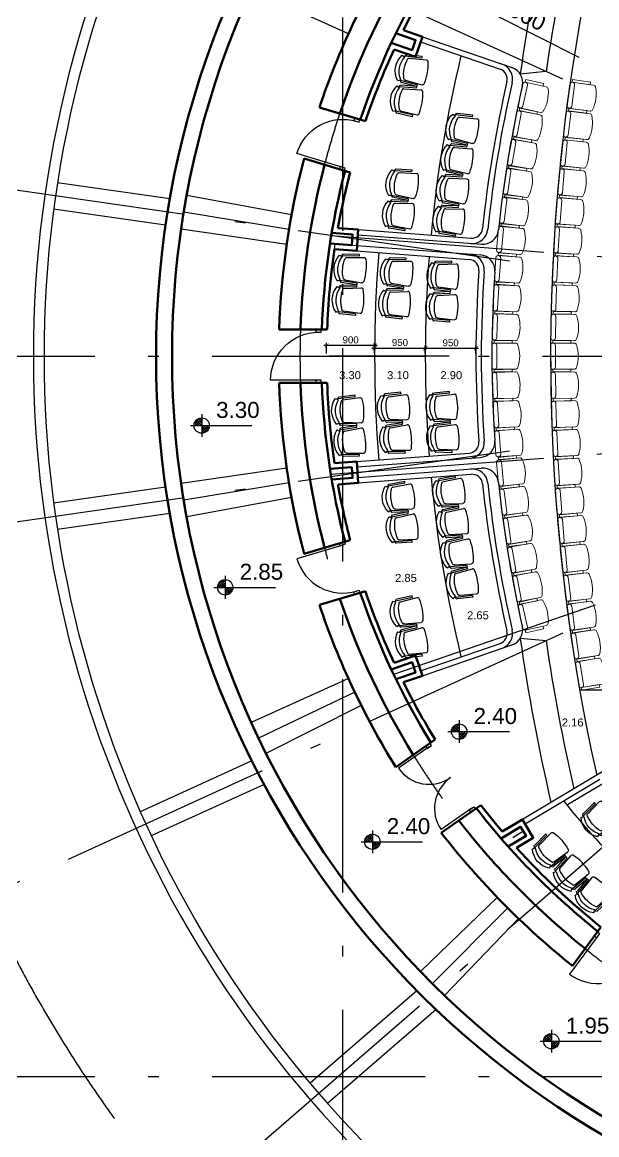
# Model space of a CAD drawing. Header units: millimetres. Extents: x 2558 to 253942, y 1343 to 186042.
# Drawn here: x 147993 to 158767, y 130652 to 151502 of the extents above; entities that cross this region are included whole.
import ezdxf

# ---------------------------------------------------------------- set-up
doc = ezdxf.new("R2010")
doc.units = ezdxf.units.MM
doc.linetypes.add('DOGSL_1', pattern=[0])
doc.linetypes.add('OSY', pattern=[6200, 4000, -1000, 200, -1000])
for name, color, linetype in [('axes', 40, 'OSY'), ('dim100', 7, 'Continuous'), ('DV', 70, 'Continuous'), ('F', 4, 'Continuous'), ('Furniture', 61, 'Continuous'), ('P', 3, 'Continuous'), ('SEATS PARTER 54sm', 9, 'Continuous')]:
    doc.layers.add(name, color=color, linetype=linetype)
doc.layers.add('Kolumns', color=5, linetype='Continuous', lineweight=50)
doc.layers.add('ST', color=5, linetype='Continuous', lineweight=50)
doc.styles.add('DIM100', font='arial.ttf')
doc.styles.add('dim200', font='arial.ttf')
doc.dimstyles.new('DIM 50', dxfattribs={"dimtxt": 130, "dimasz": 75, "dimexe": 50, "dimexo": 50, "dimgap": 40, "dimtad": 1, "dimdec": 0, "dimzin": 0, "dimdsep": 46, "dimtxsty": 'dim200', "dimblk": 'ARCHTICK', "dimcen": 50, "dimdle": 50, "dimclrd": 256, "dimclre": 256, "dimclrt": 256, "dimaunit": 1, "dimadec": 4, "dimazin": 0, "dimtfac": 1, "dimtdec": 0, "dimtix": 1, "dimtofl": 0, "dimtmove": 0, "dimatfit": 0, "dimldrblk": 'DOT', "dimfxl": 1, "dimtolj": 1, "dimtzin": 0, "dimarcsym": 0})
doc.dimstyles.new('DIM100', dxfattribs={"dimtxt": 300, "dimasz": 150, "dimexe": 0, "dimexo": 100, "dimgap": 100, "dimtad": 1, "dimdec": 0, "dimzin": 0, "dimdsep": 46, "dimtxsty": 'DIM100', "dimblk": 'ARCHTICK', "dimcen": 200, "dimdle": 0.5, "dimclrt": 256, "dimaunit": 1, "dimazin": 0, "dimtfac": 1, "dimtdec": 0, "dimtix": 1, "dimtofl": 0, "dimtmove": 2, "dimatfit": 0, "dimldrblk": 'DOT', "dimfxl": 0, "dimtvp": 1.5, "dimtolj": 1, "dimtzin": 0, "dimarcsym": 0})

# ---------------------------------------------------------------- blocks, each defined once
blk = doc.blocks.new('90')
at = {"layer": 'DV'}
blk.add_line((50, 0), (50, -900), dxfattribs=at)
for points in [[(50, 50), (50, -50), (0, -50), (0, 50)], [(1000, 50), (1000, -50), (950, -50), (950, 50)]]:
    blk.add_lwpolyline(points, close=True, dxfattribs=at)
blk.add_arc((50, 0), 900, 270, 0, dxfattribs=at)
blk = doc.blocks.new('otmetka')
for p, q in [((0, 426), (0, -426)), ((-426, 0), (1885, 0))]:
    blk.add_line(p, q)
at = {"color": 0}
for p, q in [((-262, 0), (-286, 24)), ((-277, 77), (-76, 278)), ((-172, 0), (-270, 98)), ((-263, 0), (1, 264)), ((-81, 0), (-240, 158)), ((1, 8), (-198, 208)), ((-172, 0), (1, 173)), ((1, 99), (-147, 247)), ((1, 189), (-85, 275)), ((-82, 0), (1, 83)), ((1, -234), (235, 0)), ((1, -144), (145, 0)), ((1, -53), (54, 0)), ((230, -175), (54, 0)), ((264, -119), (145, 0)), ((285, -49), (235, 0)), ((185, -221), (1, -37)), ((131, -257), (1, -128)), ((64, -281), (1, -218)), ((40, -285), (286, -39))]:
    blk.add_line(p, q, dxfattribs=at)
blk.add_circle((0, 0), 288)
blk = doc.blocks.new('_ArchTick')
at = {"color": 0, "linetype": 'ByBlock', "const_width": 0.15}
blk.add_lwpolyline([(-0.5, -0.5), (0.5, 0.5)], dxfattribs=at)
blk = doc.blocks.new('*D288')
at = {"layer": 'axes', "color": 0, "lineweight": -2, "transparency": 16777216}
blk.add_line((169502, 145243), (144517, 157885), dxfattribs=at)
at = {"layer": 'Defpoints', "color": 0, "transparency": 16777216}
for p in [(144518, 157885), (169501, 145243)]:
    blk.add_point(p, dxfattribs=at)
at = {"layer": 'axes', "color": 0, "lineweight": -2, "transparency": 16777216, "xscale": 150, "yscale": 150, "zscale": 150, "rotation": 153.1605896453063}
blk.add_blockref('_ArchTick', (144518, 157885), dxfattribs=at)
at = {"layer": 'axes', "transparency": 16777216, "insert": (157124, 151790), "char_height": 300, "attachment_point": 5, "rotation": 333.1606, "style": 'DIM100'}
blk.add_mtext('\\A1;R28000', dxfattribs=at)
blk = doc.blocks.new('_Dot')
at = {"layer": 'P', "color": 0, "lineweight": -2}
blk.add_line((-0.5, 0), (-1, 0), dxfattribs=at)
at = {"layer": 'P', "color": 0, "const_width": 0.5}
blk.add_lwpolyline([(-0.25, 0, 1), (0.25, 0, 1)], format="xyb", close=True, dxfattribs=at)
blk = doc.blocks.new('*D289')
at = {"layer": 'axes', "color": 0, "lineweight": -2, "transparency": 16777216}
blk.add_line((169502, 145243), (148807, 158171), dxfattribs=at)
at = {"layer": 'Defpoints', "color": 0, "transparency": 16777216}
for p in [(148807, 158171), (169501, 145243)]:
    blk.add_point(p, dxfattribs=at)
at = {"layer": 'axes', "color": 0, "lineweight": -2, "transparency": 16777216, "xscale": 150, "yscale": 150, "zscale": 150, "rotation": 148.0070886636174}
blk.add_blockref('_ArchTick', (148807, 158171), dxfattribs=at)
at = {"layer": 'axes', "transparency": 16777216, "insert": (159289, 151922), "char_height": 300, "attachment_point": 5, "rotation": 328.0071, "style": 'DIM100'}
blk.add_mtext('\\A1;R24400', dxfattribs=at)
blk = doc.blocks.new('77')
at = {"layer": 'DV'}
for p, q in [((50, 0), (50, -700)), ((1450, 0), (1450, -700))]:
    blk.add_line(p, q, dxfattribs=at)
for points in [[(50, 50), (0, 50), (0, -50), (50, -50)], [(1450, 50), (1500, 50), (1500, -50), (1450, -50)]]:
    blk.add_lwpolyline(points, close=True, dxfattribs=at)
for centre, start, end in [((50, 0), 270, 0), ((1450, 0), 180, 270)]:
    blk.add_arc(centre, 700, start, end, dxfattribs=at)
blk = doc.blocks.new('C430')
at = {"linetype": 'DOGSL_1'}
for p, q in [((82, 190), (-210, 216)), ((211, 220), (160, 197)), ((82, -190), (-210, -216)), ((211, -220), (160, -197))]:
    blk.add_line(p, q, dxfattribs=at)
at = {"linetype": 'Continuous'}
for p, q in [((-129, 231), (-129, 261)), ((174, 204), (143, 248)), ((-129, -231), (-129, -261)), ((174, -204), (143, -248))]:
    blk.add_line(p, q, dxfattribs=at)
for p, q in [((-129, 261), (140, 242)), ((-129, 231), (165, 212)), ((-129, -231), (165, -212)), ((-129, -261), (140, -242))]:
    blk.add_line(p, q)
at = {"linetype": 'DOGSL_1'}
for centre, radius, start, end in [((-173, 159), 76.7, 142.3214, 155.7722), ((-212, 189), 27.4, 86.0279, 142.3212), ((77, 154), 36.8, 56.371, 82.2515), ((81, 157), 32.5, 24.2753, 58.9946), ((-173, -159), 76.7, 204.2278, 217.6786), ((77, -154), 36.8, 277.7485, 303.629), ((81, -157), 32.5, 301.0054, 335.7247), ((-212, -189), 27.4, 217.6788, 273.9721)]:
    blk.add_arc(centre, radius, start, end, dxfattribs=at)
at = {"linetype": 'Continuous'}
for centre, radius, start, end in [((-150, 0), 368, 327.6371, 32.3629), ((-415, 1), 552, 342.0039, 17.8524)]:
    blk.add_arc(centre, radius, start, end, dxfattribs=at)
for centre, radius, start, end in [((-76, 0), 361, 322.5632, 37.4365), ((685, 0), 947, 168.423, 191.577)]:
    blk.add_arc(centre, radius, start, end)
blk = doc.blocks.new('*D318')
at = {"layer": 'Defpoints', "color": 0, "transparency": 16777216}
for p in [(155551, 145389), (155551, 145243), (156501, 145243)]:
    blk.add_point(p, dxfattribs=at)
at = {"layer": 'dim100', "lineweight": -2, "transparency": 16777216}
for p, q in [((156551, 145389), (155501, 145389)), ((155551, 145293), (155551, 145439)), ((156501, 145293), (156501, 145439))]:
    blk.add_line(p, q, dxfattribs=at)
at = {"layer": 'dim100', "lineweight": -2, "transparency": 16777216, "xscale": 75, "yscale": 75, "zscale": 75, "rotation": 180}
blk.add_blockref('_ArchTick', (155551, 145389), dxfattribs=at)
at = {"layer": 'dim100', "lineweight": -2, "transparency": 16777216, "xscale": 75, "yscale": 75, "zscale": 75}
blk.add_blockref('_ArchTick', (156501, 145389), dxfattribs=at)
at = {"layer": 'dim100', "transparency": 16777216, "insert": (156026, 145495), "char_height": 130, "attachment_point": 5, "style": 'dim200'}
blk.add_mtext('\\A1;950', dxfattribs=at)
blk = doc.blocks.new('*D319')
at = {"layer": 'Defpoints', "color": 0, "transparency": 16777216}
for p in [(155551, 145393), (154601, 145243), (155551, 145243)]:
    blk.add_point(p, dxfattribs=at)
at = {"layer": 'dim100', "lineweight": -2, "transparency": 16777216}
for p, q in [((154551, 145393), (155601, 145393)), ((154601, 145293), (154601, 145443)), ((155551, 145293), (155551, 145443))]:
    blk.add_line(p, q, dxfattribs=at)
at = {"layer": 'dim100', "lineweight": -2, "transparency": 16777216, "xscale": 75, "yscale": 75, "zscale": 75, "rotation": 180}
blk.add_blockref('_ArchTick', (154601, 145393), dxfattribs=at)
at = {"layer": 'dim100', "lineweight": -2, "transparency": 16777216, "xscale": 75, "yscale": 75, "zscale": 75}
blk.add_blockref('_ArchTick', (155551, 145393), dxfattribs=at)
at = {"layer": 'dim100', "transparency": 16777216, "insert": (155076, 145500), "char_height": 130, "attachment_point": 5, "style": 'dim200'}
blk.add_mtext('\\A1;950', dxfattribs=at)
blk = doc.blocks.new('*D320')
at = {"layer": 'Defpoints', "color": 0, "transparency": 16777216}
for p in [(153701, 145443), (153701, 145243), (154601, 145243)]:
    blk.add_point(p, dxfattribs=at)
at = {"layer": 'dim100', "lineweight": -2, "transparency": 16777216}
for p, q in [((154651, 145443), (153651, 145443)), ((153701, 145293), (153701, 145493)), ((154601, 145293), (154601, 145493))]:
    blk.add_line(p, q, dxfattribs=at)
at = {"layer": 'dim100', "lineweight": -2, "transparency": 16777216, "xscale": 75, "yscale": 75, "zscale": 75, "rotation": 180}
blk.add_blockref('_ArchTick', (153701, 145443), dxfattribs=at)
at = {"layer": 'dim100', "lineweight": -2, "transparency": 16777216, "xscale": 75, "yscale": 75, "zscale": 75}
blk.add_blockref('_ArchTick', (154601, 145443), dxfattribs=at)
at = {"layer": 'dim100', "transparency": 16777216, "insert": (154151, 145550), "char_height": 130, "attachment_point": 5, "style": 'dim200'}
blk.add_mtext('\\A1;900', dxfattribs=at)

msp = doc.modelspace()

# ---------------------------------------------------------------- linework, layer by layer
at = {"layer": 'axes'}
for p, q in [((154001.4, 182593.4), (154001.4, 101893.4)), ((158131, 150436.1), (135845, 160613.8)), ((157128.6, 147022.3), (132878, 150509.1)), ((153787.6, 147502.7), (183001.4, 145243.4)), ((132951.4, 145243.4), (248059.2, 145243.4)), ((169501.4, 145243.4), (141538.7, 121013.6)), ((153779.8, 143031.7), (183001.4, 145243.4)), ((154958.4, 139281.7), (172301.4, 145243.4)), ((172301.4, 145243.4), (156982.9, 136095.4)), ((157128.6, 143464.5), (132878, 139977.8)), ((158131, 140050.7), (135845, 129873)), ((132951.4, 131743.4), (248059.2, 131743.4))]:
    msp.add_line(p, q, dxfattribs=at)
at = {"layer": 'axes', "color": 7}
msp.add_line((156001.4, 145243.4), (153751.4, 145243.4), dxfattribs=at)
at = {"layer": 'axes'}
msp.add_lwpolyline([(184501.4, 156693.7, -0.085567), (174506.5, 158416.8, 0.1275351), (165054.7, 159248.2, 0.8463785), (165054.7, 131238.7, 0.1275351), (174506.5, 132070, -0.085567), (184501.4, 133793.1, 0.0760907)], format="xyb", dxfattribs=at)
for radius, end in [(32000, 270), (30000, 271.14599), (28000, 270), (24400, 270)]:
    msp.add_arc((169501.4, 145243.4), radius, 90, end, dxfattribs=at)
at = {"layer": 'F'}
msp.add_lwpolyline([(153710.5, 145743.4, -0.0294476), (153864.1, 147348.4, -0.0294476)], format="xyb", dxfattribs=at)
at = {"layer": 'Kolumns'}
for points in [[(153949, 149790.2, -0.057079), (155325.4, 152714, -0.057079)], [(154332.5, 149675.4, -0.0564384), (155654.4, 152485.5, -0.0564384)], [(153210.2, 145743.4, -0.0551256), (153662.4, 148832.1)], [(153610.4, 145743.4, -0.0546135), (154045.8, 148717.4)], [(153210.2, 144743.4, 0.0551256), (153662.4, 141654.7)], [(153610.4, 144743.4, 0.0546135), (154045.8, 141769.4)], [(154332.5, 140811.4, 0.0564384), (155654.4, 138001.3, 0.0564384)], [(153949, 140696.6, 0.057079), (155325.4, 137772.8, 0.057079)], [(156509.8, 136769.1, 0.0589081), (158786.3, 134462.9, 0.0589081)], [(156180.8, 136540.7, 0.0595489), (158547.9, 134141.4, 0.0595489)]]:
    msp.add_lwpolyline(points, format="xyb", dxfattribs=at)
for points in [[(154912.8, 151115), (155304.4, 150980.4), (155369.4, 151169.6), (154999.8, 151296.6)], [(153764, 147356), (154172.6, 147325.1), (154187.7, 147524.5), (153796.2, 147554.1)], [(153764, 147356), (154172.6, 147325.1), (154187.7, 147524.5), (153796.2, 147554.1)], [(153764, 143130.8), (154172.6, 143161.8), (154187.7, 142962.3), (153796.2, 142932.7)], [(154912.8, 139371.8), (155304.4, 139506.4), (155369.4, 139317.2), (154999.8, 139190.2)], [(156972.6, 136205.7), (157337.6, 136423.7), (157440.1, 136252), (157106.9, 136053)]]:
    msp.add_lwpolyline(points, dxfattribs=at)
at = {"layer": 'P'}
for p, q in [((154109.3, 151283.3), (152288.5, 152110.7)), ((155369.4, 151169.6), (155304.4, 150980.4)), ((155496.4, 151231.6), (157175.2, 150654.5)), ((155463.9, 151137.1), (156952.5, 150625.4)), ((157817.8, 150579.1), (157330.9, 150531.7)), ((150760.4, 148190.5), (148653.2, 148493.5)), ((153043.9, 147893.2), (151077.1, 148256.2)), ((150680.5, 147696.9), (148582, 147998.6)), ((152995.6, 147616.6), (151022.2, 147941.7)), ((152952.6, 147339.1), (150973.4, 147626.2)), ((154287.4, 147516.9), (156603.5, 147341.6)), ((154294.9, 147616.7), (156411.5, 147456.5)), ((153849, 147249.3), (156372.6, 147058.3)), ((153864.1, 147348.4), (156579.5, 147142.9)), ((154264.7, 143269), (156372.6, 143428.5)), ((154272.3, 143169.3), (156579.5, 143343.9)), ((152952.6, 143147.7), (150973.4, 142860.6)), ((154287.4, 142969.9), (156603.5, 143145.2)), ((152995.6, 142870.2), (151022.2, 142545.1)), ((154294.9, 142870.2), (156411.5, 143030.4)), ((150680.5, 142789.9), (148582, 142488.2)), ((153043.9, 142593.6), (151077.1, 142230.7)), ((150760.4, 142296.3), (148653.2, 141993.3)), ((157817.8, 139907.7), (157330.9, 139955.1)), ((155463.9, 139349.7), (156952.5, 139861.4)), ((155496.4, 139255.2), (157175.2, 139832.3)), ((155369.4, 139317.2), (155304.4, 139506.4)), ((154109.3, 139203.5), (152288.5, 138376.1)), ((154228, 138949), (152423.4, 138086.7)), ((158930.7, 138984.2), (158448.3, 138984.2)), ((154351.4, 138696.8), (152563.8, 137800)), ((152297.6, 137661.5), (150205.7, 136706.2)), ((158944.1, 137499.6), (157372.1, 136560.8)), ((152528.9, 137217.5), (150413.4, 136251.4)), ((158821.5, 137309.9), (157423.4, 136475)), ((157440.1, 136252), (157337.6, 136423.7)), ((156899.1, 135101.4), (155460.4, 133712.1)), ((157096.1, 134901.3), (155684.4, 133484.5)), ((157296.9, 134705), (155912.7, 133261.4)), ((155394.5, 133350.5), (153392.5, 131615.8)), ((155752.7, 132999.3), (153719.9, 131237.9))]:
    msp.add_line(p, q, dxfattribs=at)
for centre, radius, start, end in [((169501.4, 145243.4), 21300, 122.86177, 180), ((169501.4, 145243.4), 21100, 123.40615, 180), ((194001.4, 145243.4), 37049.8, 166.95499, 171.79386), ((194001.4, 145243.4), 36574.8, 167.19406, 171.61151), ((194001.4, 145243.4), 36099.8, 168.48254, 192.56024), ((179599.5, 145243.4), 24048.1, 166.45188, 174.5835), ((156887.5, 150436.2), 200, 347.1214, 71.02948), ((156887.5, 150436.2), 300, 347.1214, 71.02948), ((157077.7, 150370.8), 300, 347.17435, 71.02948), ((179599.5, 145243.4), 23098.1, 167.1214, 174.05647), ((179599.5, 145243.4), 22998.1, 167.1214, 174.05647), ((179599.5, 145243.4), 22798.1, 167.17435, 174.04248), ((156426.6, 147655.9), 300, 265.67177, 354.05647), ((156426.6, 147655.9), 200, 265.67177, 354.05647), ((156626.1, 147640.8), 300, 265.67177, 354.04248), ((179599.5, 145243.4), 24998.1, 175.53658, 184.46342), ((179599.5, 145243.4), 24048.1, 175.53658, 184.46342), ((156357.5, 146858.8), 200, 356.02408, 85.67177), ((156357.5, 146858.8), 300, 356.02408, 85.67177), ((156556.9, 146843.7), 300, 356.02713, 85.67177), ((179599.5, 145243.4), 23098.1, 176.02408, 183.97592), ((179599.5, 145243.4), 22998.1, 176.02408, 183.97592), ((179599.5, 145243.4), 22798.1, 176.02713, 183.97287), ((169501.4, 145243.4), 21300, 180, 237.13823), ((169501.4, 145243.4), 21100, 180, 236.59385), ((156556.9, 143643.1), 300, 274.32823, 3.97287), ((156357.5, 143628), 200, 274.32823, 3.97592), ((156357.5, 143628), 300, 274.32823, 3.97592), ((156426.6, 142830.9), 300, 5.94353, 94.32823), ((156626.1, 142846), 300, 5.95752, 94.32823), ((179599.5, 145243.4), 24048.1, 185.4165, 193.54812), ((156426.6, 142830.9), 200, 5.94353, 94.32823), ((179599.5, 145243.4), 23098.1, 185.94353, 192.8786), ((179599.5, 145243.4), 22998.1, 185.94353, 192.8786), ((179599.5, 145243.4), 22798.1, 185.95752, 192.82565), ((156887.5, 140050.6), 300, 288.97052, 12.8786), ((157077.7, 140116), 300, 288.97052, 12.82565), ((156887.5, 140050.6), 200, 288.97052, 12.8786), ((194001.4, 145243.4), 37049.8, 188.20614, 193.04501), ((194001.4, 145243.4), 36574.8, 188.38849, 192.80594), ((168701.4, 145243.4), 13450, 218.30295, 227.35282)]:
    msp.add_arc(centre, radius, start, end, dxfattribs=at)
at = {"layer": 'SEATS PARTER 54sm', "linetype": 'Continuous', "lineweight": 0}
for points in [[(157465.9, 150322.9), (157379.9, 149932.3, -1), (157292, 149951.6), (157378, 150342.2, -1), (157465.9, 150322.9, 0.4142126), (157431.6, 150376.5), (157426.7, 150377.6), (157437.5, 150426.4), (157769.5, 150353.3), (157758.8, 150304.5), (157426.7, 150377.6), (157820.5, 150290.9, -0.3245338), (157855.6, 150251.4, -0.1591003), (157763.5, 149833.4, -0.3245338), (157715.1, 149812.3), (157321.3, 149899.1), (157310.6, 149850.2), (157642.6, 149777.1), (157653.4, 149825.9)], [(158351.5, 150325.8), (158297.2, 149929.5, -1), (158208, 149941.7), (158262.3, 150338, -1), (158351.5, 150325.8, 0.4142126), (158313, 150376.5), (158308, 150377.2), (158314.8, 150426.7), (158651.7, 150380.6), (158644.9, 150331.1), (158308, 150377.2), (158707.5, 150322.5, -0.3245338), (158745.7, 150285.9, -0.1591003), (158687.6, 149862, -0.3245338), (158641, 149837), (158241.6, 149891.7), (158234.8, 149842.2), (158571.6, 149796.1), (158578.4, 149845.6)], [(157273.4, 149395.7), (157350, 149788.3, 1), (157261.6, 149805.6), (157185, 149413, 1), (157273.4, 149395.7, -0.4142126), (157220.6, 149360.2), (157215.7, 149361.2), (157206.1, 149312.1), (157539.8, 149247), (157549.4, 149296), (157215.7, 149361.2), (157611.4, 149283.9, 0.3245338), (157659.3, 149306.2, 0.1591003), (157741.3, 149726.2, 0.3245338), (157705.2, 149764.9), (157309.5, 149842.1), (157319.1, 149891.2), (157652.8, 149826.1), (157643.2, 149777)], [(158230.5, 149389.2), (158278.7, 149786.3, 1), (158189.4, 149797.2), (158141.1, 149400.1, 1), (158230.5, 149389.2, -0.4142126), (158180.3, 149350), (158175.4, 149350.6), (158169.4, 149301), (158506.9, 149260), (158512.9, 149309.6), (158175.4, 149350.6), (158575.6, 149302, 0.3245338), (158621.8, 149327.6, 0.1591003), (158673.5, 149752.4, 0.3245338), (158634.7, 149788.4), (158234.5, 149837), (158240.5, 149886.7), (158578.1, 149845.6), (158572, 149796)], [(157247, 149251.2), (157179.8, 148856.8, -1), (157091.1, 148871.9), (157158.2, 149266.3, -1), (157247, 149251.2, 0.4142126), (157210.2, 149303.1), (157205.2, 149303.9), (157213.6, 149353.2), (157548.8, 149296.2), (157540.4, 149246.9), (157205.2, 149303.9), (157602.7, 149236.3, -0.3245338), (157639.6, 149198.5, -0.1591003), (157567.8, 148776.6, -0.3245338), (157520.5, 148753.2), (157123, 148820.9), (157114.6, 148771.6), (157449.8, 148714.5), (157458.2, 148763.8)], [(158214.1, 149245.8), (158171.9, 148848, -1), (158082.4, 148857.5), (158124.6, 149255.3, -1), (158214.1, 149245.8, 0.4142126), (158174.1, 149295.3), (158169.1, 149295.8), (158174.4, 149345.5), (158512.5, 149309.6), (158507.2, 149259.9), (158169.1, 149295.8), (158570.1, 149253.2, -0.3245338), (158609.3, 149217.9, -0.1591003), (158564.1, 148792.3, -0.3245338), (158518.3, 148766), (158117.4, 148808.6), (158112.1, 148758.8), (158450.2, 148722.9), (158455.5, 148772.7)], [(157099.3, 148315.8), (157156.9, 148711.7, 1), (157067.9, 148724.6), (157010.3, 148328.8, 1), (157099.3, 148315.8, -0.4142126), (157048.3, 148277.8), (157043.4, 148278.5), (157036.2, 148229), (157372.6, 148180.1), (157379.8, 148229.5), (157043.4, 148278.5), (157442.3, 148220.4, 0.3245338), (157489.1, 148245, 0.1591003), (157550.8, 148668.5, 0.3245338), (157512.9, 148705.3), (157113.9, 148763.4), (157121.1, 148812.9), (157457.6, 148763.9), (157450.4, 148714.4)], [(158121.5, 148306), (158157.7, 148704.3, 1), (158068.1, 148712.5), (158031.8, 148314.1, 1), (158121.5, 148306, -0.4142126), (158072.6, 148265.3), (158067.6, 148265.7), (158063.1, 148215.9), (158401.7, 148185.1), (158406.2, 148234.9), (158067.6, 148265.7), (158469.1, 148229.2, 0.3245338), (158514.5, 148256.2, 0.1591003), (158553.3, 148682.4, 0.3245338), (158513.5, 148717.2), (158112, 148753.7), (158116.5, 148803.5), (158455.1, 148772.7), (158450.6, 148722.9)], [(157079.9, 148170.1), (157031.8, 147773, -1), (156942.5, 147783.9), (156990.6, 148181, -1), (157079.9, 148170.1, 0.4142126), (157040.6, 148220.2), (157035.7, 148220.8), (157041.7, 148270.5), (157379.2, 148229.6), (157373.2, 148180), (157035.7, 148220.8), (157435.9, 148172.4, -0.3245338), (157474.7, 148136.4, -0.1591003), (157423.3, 147711.6, -0.3245338), (157377.1, 147685.9), (156976.8, 147734.4), (156970.8, 147684.7), (157308.3, 147643.9), (157314.3, 147693.5)], [(158109.5, 148162.1), (158079.3, 147763.3, -1), (157989.5, 147770), (158019.7, 148168.9, -1), (158109.5, 148162.1, 0.4142126), (158068, 148210.4), (158063, 148210.8), (158066.8, 148260.6), (158405.8, 148234.9), (158402, 148185.1), (158063, 148210.8), (158465, 148180.3, -0.3245338), (158505.4, 148146.1, -0.1591003), (158473, 147719.4, -0.3245338), (158428, 147691.7), (158026, 147722.2), (158022.2, 147672.3), (158361.3, 147646.6), (158365, 147696.5)], [(156977.5, 147228.8), (157015.9, 147626.9, 1), (156926.4, 147635.6), (156887.9, 147237.4, 1), (156977.5, 147228.8, -0.4142126), (156928.3, 147188.3), (156923.4, 147188.8), (156918.6, 147139), (157257, 147106.3), (157261.8, 147156.1), (156923.4, 147188.8), (157324.7, 147150, 0.3245338), (157370.2, 147176.8, 0.1591003), (157411.4, 147602.7, 0.3245338), (157371.8, 147637.7), (156970.5, 147676.5), (156975.3, 147726.3), (157313.7, 147693.6), (157308.9, 147643.8)], [(158045.3, 147219.9), (158069.5, 147619.2, 1), (157979.6, 147624.6), (157955.4, 147225.4, 1), (158045.3, 147219.9, -0.4142126), (157997.6, 147177.7), (157992.7, 147178), (157989.6, 147128.1), (158329, 147107.6), (158332, 147157.5), (157992.7, 147178), (158395.1, 147153.7, 0.3245338), (158439.7, 147182.1, 0.1591003), (158465.5, 147609.2, 0.3245338), (158424.7, 147642.8), (158022.3, 147667.1), (158025.3, 147717.1), (158364.7, 147696.5), (158361.6, 147646.6)], [(156965.1, 147082.3), (156936.2, 146683.4, -1), (156846.4, 146689.9), (156875.3, 147088.8, -1), (156965.1, 147082.3, 0.4142126), (156923.5, 147130.5), (156918.5, 147130.8), (156922.1, 147180.7), (157261.2, 147156.1), (157257.6, 147106.3), (156918.5, 147130.8), (157320.6, 147101.7, -0.3245338), (157361, 147067.7, -0.1591003), (157330.1, 146640.9, -0.3245338), (157285.2, 146613), (156883.1, 146642.1), (156879.5, 146592.2), (157218.6, 146567.7), (157222.2, 146617.6)], [(158037.6, 147075.8), (158019.5, 146676.2, -1), (157929.6, 146680.3), (157947.7, 147079.8, -1), (158037.6, 147075.8, 0.4142126), (157994.7, 147122.8), (157989.7, 147123), (157992, 147172.9), (158331.7, 147157.5), (158329.4, 147107.6), (157989.7, 147123), (158392.5, 147104.7, -0.3245338), (158433.8, 147071.8, -0.1591003), (158414.4, 146644.3, -0.3245338), (158370.3, 146615.2), (157967.5, 146633.5), (157965.3, 146583.5), (158304.9, 146568.1), (158307.2, 146618.1)], [(156908.1, 146137.1), (156927.4, 146536.7, 1), (156837.5, 146541), (156818.2, 146141.5, 1), (156908.1, 146137.1, -0.4142126), (156861, 146094.4), (156856, 146094.6), (156853.6, 146044.6), (157193.2, 146028.3), (157195.6, 146078.2), (156856, 146094.6), (157258.7, 146075.2, 0.3245338), (157302.9, 146104.1, 0.1591003), (157323.5, 146531.5, 0.3245338), (157282.3, 146564.6), (156879.6, 146584), (156882, 146634), (157221.6, 146617.6), (157219.2, 146567.7)], [(158002, 146132.1), (158014.1, 146531.9, 1), (157924.1, 146534.6), (157912, 146134.8, 1), (158002, 146132.1, -0.4142126), (157955.6, 146088.5), (157950.6, 146088.6), (157949.1, 146038.6), (158289, 146028.4), (158290.5, 146078.3), (157950.6, 146088.6), (158353.6, 146076.4, 0.3245338), (158397.3, 146106.1, 0.1591003), (158410.3, 146533.9, 0.3245338), (158368.4, 146566.2), (157965.4, 146578.4), (157967, 146628.4), (158306.8, 146618.1), (158305.3, 146568.1)], [(156902.8, 145990.3), (156893.2, 145590.4, -1), (156803.2, 145592.5), (156812.8, 145992.4, -1), (156902.8, 145990.3, 0.4142126), (156858.9, 146036.3), (156853.9, 146036.4), (156855.1, 146086.4), (157195, 146078.2), (157193.8, 146028.3), (156853.9, 146036.4), (157257, 146026.7, -0.3245338), (157299, 145994.7, -0.1591003), (157288.7, 145566.9, -0.3245338), (157245.2, 145536.9), (156842.1, 145546.6), (156840.9, 145496.6), (157180.8, 145488.4), (157182, 145538.4)], [(157998.7, 145987.7), (157992.6, 145587.8, -1), (157902.7, 145589.1), (157908.7, 145989.1, -1), (157998.7, 145987.7, 0.4142126), (157954.4, 146033.4), (157949.4, 146033.5), (157950.1, 146083.5), (158290.1, 146078.3), (158289.3, 146028.3), (157949.4, 146033.5), (158352.5, 146027.4, -0.3245338), (158394.8, 145995.7, -0.1591003), (158388.3, 145567.8, -0.3245338), (158345.1, 145537.4), (157942, 145543.5), (157941.2, 145493.5), (158281.2, 145488.4), (158281.9, 145538.4)], [(156891.4, 145443.4), (156891.4, 145043.4, -1), (156801.4, 145043.4), (156801.4, 145443.4, -1), (156891.4, 145443.4, 0.4142126), (156846.4, 145488.4), (156841.4, 145488.4), (156841.4, 145538.4), (157181.4, 145538.4), (157181.4, 145488.4), (156841.4, 145488.4), (157244.6, 145488.4, -0.3245338), (157287.4, 145457.4, -0.1591003), (157287.4, 145029.4, -0.3245338), (157244.6, 144998.4), (156841.4, 144998.4), (156841.4, 144948.4), (157181.4, 144948.4), (157181.4, 144998.4)], [(157991.6, 145443.4), (157991.6, 145043.4, -1), (157901.6, 145043.4), (157901.6, 145443.4, -1), (157991.6, 145443.4, 0.4142126), (157946.6, 145488.4), (157941.6, 145488.4), (157941.6, 145538.4), (158281.6, 145538.4), (158281.6, 145488.4), (157941.6, 145488.4), (158344.7, 145488.4, -0.3245338), (158387.5, 145457.4, -0.1591003), (158387.5, 145029.4, -0.3245338), (158344.7, 144998.4), (157941.6, 144998.4), (157941.6, 144948.4), (158281.6, 144948.4), (158281.6, 144998.4)], [(156902.8, 144496.6), (156893.2, 144896.4, 1), (156803.2, 144894.3), (156812.8, 144494.4, 1), (156902.8, 144496.6, -0.4142126), (156858.9, 144450.5), (156853.9, 144450.4), (156855.1, 144400.4), (157195, 144408.6), (157193.8, 144458.6), (156853.9, 144450.4), (157257, 144460.1, 0.3245338), (157299, 144492.1, 0.1591003), (157288.7, 144919.9, 0.3245338), (157245.2, 144949.9), (156842.1, 144940.2), (156840.9, 144990.2), (157180.8, 144998.4), (157182, 144948.4)], [(157998.7, 144499.1), (157992.6, 144899, 1), (157902.7, 144897.7), (157908.7, 144497.7, 1), (157998.7, 144499.1, -0.4142126), (157954.4, 144453.4), (157949.4, 144453.3), (157950.1, 144403.3), (158290.1, 144408.5), (158289.3, 144458.5), (157949.4, 144453.3), (158352.5, 144459.4, 0.3245338), (158394.8, 144491.1, 0.1591003), (158388.3, 144919, 0.3245338), (158345.1, 144949.4), (157942, 144943.3), (157941.2, 144993.3), (158281.2, 144998.4), (158281.9, 144948.4)], [(156908.1, 144349.7), (156927.4, 143950.1, -1), (156837.5, 143945.8), (156818.2, 144345.3, -1), (156908.1, 144349.7, 0.4142126), (156861, 144392.5), (156856, 144392.2), (156853.6, 144442.2), (157193.2, 144458.5), (157195.6, 144408.6), (156856, 144392.2), (157258.7, 144411.6, -0.3245338), (157302.9, 144382.7, -0.1591003), (157323.5, 143955.3, -0.3245338), (157282.3, 143922.2), (156879.6, 143902.8), (156882, 143852.8), (157221.6, 143869.2), (157219.2, 143919.2)], [(158002, 144354.7), (158014.1, 143954.9, -1), (157924.1, 143952.2), (157912, 144352, -1), (158002, 144354.7, 0.4142126), (157955.6, 144398.4), (157950.6, 144398.2), (157949.1, 144448.2), (158289, 144458.5), (158290.5, 144408.5), (157950.6, 144398.2), (158353.6, 144410.4, -0.3245338), (158397.3, 144380.7, -0.1591003), (158410.3, 143952.9, -0.3245338), (158368.4, 143920.6), (157965.4, 143908.4), (157967, 143858.4), (158306.8, 143868.7), (158305.3, 143918.7)], [(156965.1, 143404.5), (156936.2, 143803.4, 1), (156846.4, 143796.9), (156875.3, 143398, 1), (156965.1, 143404.5, -0.4142126), (156923.5, 143356.3), (156918.5, 143356), (156922.1, 143306.1), (157261.2, 143330.7), (157257.6, 143380.5), (156918.5, 143356), (157320.6, 143385.1, 0.3245338), (157361, 143419.1, 0.1591003), (157330.1, 143845.9, 0.3245338), (157285.2, 143873.8), (156883.1, 143844.7), (156879.5, 143894.6), (157218.6, 143919.1), (157222.2, 143869.3)], [(158037.6, 143411), (158019.5, 143810.6, 1), (157929.6, 143806.6), (157947.7, 143407, 1), (158037.6, 143411, -0.4142126), (157994.7, 143364.1), (157989.7, 143363.8), (157992, 143313.9), (158331.7, 143329.3), (158329.4, 143379.2), (157989.7, 143363.8), (158392.5, 143382.1, 0.3245338), (158433.8, 143415, 0.1591003), (158414.4, 143842.5, 0.3245338), (158370.3, 143871.6), (157967.5, 143853.3), (157965.3, 143903.3), (158304.9, 143918.7), (158307.2, 143868.7)], [(156977.5, 143258), (157015.9, 142859.9, -1), (156926.4, 142851.2), (156887.9, 143249.4, -1), (156977.5, 143258, 0.4142126), (156928.3, 143298.5), (156923.4, 143298), (156918.6, 143347.8), (157257, 143380.5), (157261.8, 143330.7), (156923.4, 143298), (157324.7, 143336.8, -0.3245338), (157370.2, 143310, -0.1591003), (157411.4, 142884.1, -0.3245338), (157371.8, 142849.1), (156970.5, 142810.3), (156975.3, 142760.5), (157313.7, 142793.2), (157308.9, 142843)], [(158045.3, 143266.9), (158069.5, 142867.6, -1), (157979.6, 142862.2), (157955.4, 143261.4, -1), (158045.3, 143266.9, 0.4142126), (157997.6, 143309.1), (157992.7, 143308.8), (157989.6, 143358.7), (158329, 143379.2), (158332, 143329.3), (157992.7, 143308.8), (158395.1, 143333.1, -0.3245338), (158439.7, 143304.7, -0.1591003), (158465.5, 142877.6, -0.3245338), (158424.7, 142844), (158022.3, 142819.7), (158025.3, 142769.8), (158364.7, 142790.3), (158361.6, 142840.2)], [(157079.9, 142316.7), (157031.8, 142713.8, 1), (156942.5, 142703), (156990.6, 142305.9, 1), (157079.9, 142316.7, -0.4142126), (157040.6, 142266.6), (157035.7, 142266), (157041.7, 142216.3), (157379.2, 142257.2), (157373.2, 142306.8), (157035.7, 142266), (157435.9, 142314.4, 0.3245338), (157474.7, 142350.4, 0.1591003), (157423.3, 142775.2, 0.3245338), (157377.1, 142800.9), (156976.8, 142752.4), (156970.8, 142802.1), (157308.3, 142842.9), (157314.3, 142793.3)], [(158109.5, 142324.7), (158079.3, 142723.6, 1), (157989.5, 142716.8), (158019.7, 142317.9, 1), (158109.5, 142324.7, -0.4142126), (158068, 142276.4), (158063, 142276.1), (158066.8, 142226.2), (158405.8, 142251.9), (158402, 142301.7), (158063, 142276.1), (158465, 142306.5, 0.3245338), (158505.4, 142340.7, 0.1591003), (158473, 142767.4, 0.3245338), (158428, 142795.1), (158026, 142764.7), (158022.2, 142814.5), (158361.3, 142840.2), (158365, 142790.3)], [(157099.3, 142171), (157156.9, 141775.1, -1), (157067.9, 141762.2), (157010.3, 142158, -1), (157099.3, 142171, 0.4142126), (157048.3, 142209), (157043.4, 142208.3), (157036.2, 142257.8), (157372.6, 142306.8), (157379.8, 142257.3), (157043.4, 142208.3), (157442.3, 142266.4, -0.3245338), (157489.1, 142241.8, -0.1591003), (157550.8, 141818.4, -0.3245338), (157512.9, 141781.5), (157113.9, 141723.4), (157121.1, 141673.9), (157457.6, 141722.9), (157450.4, 141772.4)], [(158121.5, 142180.8), (158157.7, 141782.5, -1), (158068.1, 141774.3), (158031.8, 142172.7, -1), (158121.5, 142180.8, 0.4142126), (158072.6, 142221.6), (158067.6, 142221.1), (158063.1, 142270.9), (158401.7, 142301.7), (158406.2, 142251.9), (158067.6, 142221.1), (158469.1, 142257.6, -0.3245338), (158514.5, 142230.6, -0.1591003), (158553.3, 141804.4, -0.3245338), (158513.5, 141769.6), (158112, 141733.1), (158116.5, 141683.3), (158455.1, 141714.1), (158450.6, 141763.9)], [(157247, 141235.6), (157179.8, 141630, 1), (157091.1, 141614.9), (157158.2, 141220.5, 1), (157247, 141235.6, -0.4142126), (157210.2, 141183.7), (157205.2, 141182.9), (157213.6, 141133.6), (157548.8, 141190.7), (157540.4, 141239.9), (157205.2, 141182.9), (157602.7, 141250.5, 0.3245338), (157639.6, 141288.3, 0.1591003), (157567.8, 141710.2, 0.3245338), (157520.5, 141733.6), (157123, 141665.9), (157114.6, 141715.2), (157449.8, 141772.3), (157458.2, 141723)], [(158214.1, 141241), (158171.9, 141638.8, 1), (158082.4, 141629.3), (158124.6, 141231.5, 1), (158214.1, 141241, -0.4142126), (158174.1, 141191.5), (158169.1, 141191), (158174.4, 141141.3), (158512.5, 141177.2), (158507.2, 141226.9), (158169.1, 141191), (158570.1, 141233.6, 0.3245338), (158609.3, 141269, 0.1591003), (158564.1, 141694.5, 0.3245338), (158518.3, 141720.8), (158117.4, 141678.2), (158112.1, 141728), (158450.2, 141763.9), (158455.5, 141714.2)], [(157273.4, 141091.1), (157350, 140698.5, -1), (157261.6, 140681.2), (157185, 141073.8, -1), (157273.4, 141091.1, 0.4142126), (157220.6, 141126.6), (157215.7, 141125.7), (157206.1, 141174.7), (157539.8, 141239.8), (157549.4, 141190.8), (157215.7, 141125.7), (157611.4, 141202.9, -0.3245338), (157659.3, 141180.6, -0.1591003), (157741.3, 140760.6, -0.3245338), (157705.2, 140721.9), (157309.5, 140644.7), (157319.1, 140595.6), (157652.8, 140660.8), (157643.2, 140709.8)], [(158230.5, 141097.6), (158278.7, 140700.5, -1), (158189.4, 140689.6), (158141.1, 141086.7, -1), (158230.5, 141097.6, 0.4142126), (158180.3, 141136.8), (158175.4, 141136.2), (158169.4, 141185.8), (158506.9, 141226.9), (158512.9, 141177.2), (158175.4, 141136.2), (158575.6, 141184.8, -0.3245338), (158621.8, 141159.2, -0.1591003), (158673.5, 140734.4, -0.3245338), (158634.7, 140698.4), (158234.5, 140649.8), (158240.5, 140600.1), (158578.1, 140641.2), (158572, 140690.8)], [(157465.9, 140163.9), (157379.9, 140554.6, 1), (157292, 140535.2), (157378, 140144.6, 1), (157465.9, 140163.9, -0.4142126), (157431.6, 140110.3), (157426.7, 140109.2), (157437.5, 140060.4), (157769.5, 140133.5), (157758.8, 140182.3), (157426.7, 140109.2), (157820.5, 140195.9, 0.3245338), (157855.6, 140235.4, 0.1591003), (157763.5, 140653.4, 0.3245338), (157715.1, 140674.5), (157321.3, 140587.7), (157310.6, 140636.6), (157642.6, 140709.7), (157653.4, 140660.9)], [(158351.5, 140161), (158297.2, 140557.3, 1), (158208, 140545.1), (158262.3, 140148.8, 1), (158351.5, 140161, -0.4142126), (158313, 140110.3), (158308, 140109.6), (158314.8, 140060.1), (158651.7, 140106.2), (158644.9, 140155.7), (158308, 140109.6), (158707.5, 140164.3, 0.3245338), (158745.7, 140200.9, 0.1591003), (158687.6, 140624.8, 0.3245338), (158641, 140649.8), (158241.6, 140595.1), (158234.8, 140644.6), (158571.6, 140690.8), (158578.4, 140641.2)], [(158372.1, 140018.1), (158432.4, 139622.7, -1), (158343.4, 139609.1), (158283.2, 140004.5, -1), (158372.1, 140018.1, 0.4142126), (158320.9, 140055.8), (158315.9, 140055.1), (158308.4, 140104.5), (158644.5, 140155.7), (158652, 140106.3), (158315.9, 140055.1), (158714.5, 140115.8, -0.3245338), (158761.5, 140091.5, -0.1591003), (158825.9, 139668.5, -0.3245338), (158788.3, 139631.4), (158389.7, 139570.6), (158397.2, 139521.2), (158733.4, 139572.4), (158725.8, 139621.8)], [(158521.4, 139085.6), (158455.2, 139480.1, 1), (158366.4, 139465.2), (158432.6, 139070.7, 1), (158521.4, 139085.6, -0.4142126), (158484.5, 139033.8), (158479.5, 139033), (158487.8, 138983.6), (158823.1, 139039.9), (158814.8, 139089.2), (158479.5, 139033), (158877.2, 139099.7, 0.3245338), (158914.2, 139137.4, 0.1591003), (158843.4, 139559.4, 0.3245338), (158796, 139582.9), (158398.4, 139516.2), (158390.2, 139565.5), (158725.5, 139621.8), (158733.7, 139572.5)]]:
    msp.add_lwpolyline(points, format="xyb", dxfattribs=at)
at = {"layer": 'ST'}
for p, q in [((154428.3, 149646.8), (153565.6, 149904.9)), ((154141.7, 148688.7), (153278.9, 148946.9)), ((153710.5, 145743.4), (152810, 145743.4)), ((153710.5, 144743.4), (152810, 144743.4)), ((154141.7, 141798.1), (153278.9, 141540)), ((154428.3, 140840), (153565.6, 140581.9)), ((155736.7, 138058.4), (154996.3, 137544.4)), ((156592.1, 136826.2), (155851.8, 136312.2)), ((158845.8, 134543.3), (158309.5, 133819.9))]:
    msp.add_line(p, q, dxfattribs=at)
for points in [[(153565.6, 149904.9, -0.0576845), (154996.3, 152942.4, -0.0576845)], [(155139.7, 151354.2, -0.0224363), (155736.7, 152428.4)], [(154428.3, 149646.8, -0.0264373), (154965.4, 150991.2, -0.0264373)], [(152810, 145743.4, -0.0556097), (153278.9, 148946.9)], [(153913.6, 147645.5, -0.0194937), (154141.7, 148688.7)], [(153710.5, 145743.4, -0.0276161), (153849, 147249.3, -0.0276161)], [(152810, 144743.4, 0.0556097), (153278.9, 141540)], [(153710.5, 144743.4, 0.0276161), (153849, 143237.6, 0.0276161)], [(153913.6, 142841.3, 0.0194937), (154141.7, 141798.1)], [(154428.3, 140840, 0.0264373), (154965.4, 139495.6, 0.0264373)], [(153565.6, 140581.9, 0.0576845), (154996.3, 137544.4, 0.0576845)], [(155139.7, 139132.6, 0.0224363), (155736.7, 138058.4)], [(155851.8, 136312.2, 0.0601546), (158309.5, 133819.9, 0.0601546)]]:
    msp.add_lwpolyline(points, format="xyb", dxfattribs=at)
for points in [[(154965.4, 150991.2), (155366.4, 150853.4), (155496.4, 151231.6), (155139.7, 151354.2)], [(153849, 147249.3), (154264.7, 147217.8), (154294.9, 147616.7), (153913.6, 147645.5)], [(153849, 143237.6), (154264.7, 143269), (154294.9, 142870.2), (153913.6, 142841.3)], [(154965.4, 139495.6), (155366.4, 139633.5), (155496.4, 139255.2), (155139.7, 139132.6)], [(156993.5, 136334.7), (157372.1, 136560.8), (157577.2, 136217.4), (157262.6, 136029.5)]]:
    msp.add_lwpolyline(points, dxfattribs=at)
for centre, radius, start, end in [((167401.5, 145243.4), 16900, 99.51203, 260.48746), ((167401.5, 145243.4), 16600, 99.51205, 260.48749), ((167401.4, 145243.4), 13700, 217.90789, 220.56209), ((167401.4, 145243.4), 13700, 222.26388, 231.35512)]:
    msp.add_arc(centre, radius, start, end, dxfattribs=at)

# ---------------------------------------------------------------- block references
at = {"layer": 'dim100', "lineweight": 0, "xscale": 0.5, "yscale": 0.5, "zscale": 0.5}
for p in [(151358.9, 143943.4), (151799.9, 140911.4), (156186.2, 138207.3), (154558.9, 136143.4), (157916, 132404.4)]:
    msp.add_blockref('otmetka', p, dxfattribs=at)
at = {"layer": 'DV', "xscale": -1}
for p, rotation in [((153989.2, 148734.3), 253.3431635757709), ((153551.4, 144743.4), 270)]:
    msp.add_blockref('90', p, dxfattribs=dict(at, rotation=rotation))
at = {"layer": 'DV'}
for name, p, rotation in [('90', (153989.2, 141752.5), 286.6568364217536), ('77', (155596.6, 137961.1), 304.769651539013), ('90', (158751.1, 134415.5), 323.4466841028333)]:
    msp.add_blockref(name, p, dxfattribs=dict(at, rotation=rotation))
at = {"layer": 'Furniture', "linetype": 'Continuous', "lineweight": 0}
for p, xscale, yscale, zscale, rotation in [((155302.9, 150605.5), -1.096913903073657, 1.096913903020322, 1.096913902858285, 349.8217827113703), ((155207.6, 150036.5), 1.09691390306961, 1.09691390306961, 1.09691390306961, 171.1611631840061), ((156249.9, 149503.5), -1.096913903060855, 1.096913903020322, 1.096913902858285, 349.6600271986081), ((156153.2, 148934.6), 1.096913903099084, 1.096913903099084, 1.096913903099084, 171.0533262771791), ((155125.6, 148465.4), -1.096913903037334, 1.096913903020322, 1.096913902858285, 352.5001564216521), ((156070.4, 148363.5), -1.096913903087001, 1.096913903020322, 1.096913902858285, 352.4462378009445), ((155057, 147892.5), 1.096913903048503, 1.096913903048503, 1.096913903048503, 173.8395368973891), ((156001.5, 147790.5), 1.096913903048503, 1.096913903048503, 1.096913903048503, 173.8395368973891), ((154151.6, 146876.8), -1.096913902942858, 1.096913902554661, 1.096913902858285, 354.8379169625059), ((155024.6, 146810.3), -1.096913902942858, 1.096913902554661, 1.096913902858285, 354.8379169625059), ((155892.5, 146747.2), 1.096913902934052, 1.096913902934052, 1.096913902934052, 177.218743794884), ((154112.5, 146298.2), 1.096913902941227, 1.096913902941227, 1.096913902941227, 177.4267392121329), ((154985.5, 146231.6), 1.096913902941227, 1.096913902941227, 1.096913902941227, 177.4267392121329), ((155871.4, 146170.5), -1.09691390292765, 1.096913902721724, 1.096913902858285, 358.6017503783319), ((154107.2, 144220.3), -1.096913902941227, 1.096913902919994, 1.096913902858285, 2.573260787867131), ((154966.9, 144278.4), -1.096913902941227, 1.096913902919994, 1.096913902858285, 2.573260787867131), ((155871.4, 144291.4), 1.096913902927649, 1.096913902927649, 1.096913902927649, 181.3982496216682), ((154146.3, 143641.7), 1.096913902942858, 1.096913902942858, 1.096913902942858, 185.1620830374939), ((155006, 143699.8), 1.096913902942858, 1.096913902942858, 1.096913902942858, 185.1620830374939), ((155892.5, 143714.7), -1.096913902934052, 1.096913902554661, 1.096913902858285, 2.781256205115996), ((155057, 142594.3), -1.096913903068804, 1.096913903026774, 1.096913902858285, 6.160463112435188), ((156001.5, 142696.3), -1.096913903068804, 1.096913903026779, 1.096913902858285, 6.160463112435188), ((156070.4, 142123.3), 1.096913903082458, 1.096913903082458, 1.096913903082458, 187.553762197266), ((155125.6, 142021.5), 1.096913903067724, 1.096913903067724, 1.096913903067724, 187.4998435904055), ((156153.2, 141552.2), -1.096913903091162, 1.0969139029522, 1.096913902858285, 8.946673720192928), ((156249.9, 140983.3), 1.096913903061181, 1.096913903061181, 1.096913903061181, 190.3399728014854), ((155207.6, 140450.4), -1.09691390306961, 1.096913902951542, 1.096913902858285, 8.838836815993805), ((155302.9, 139881.3), 1.096913903073657, 1.096913903073657, 1.096913903073657, 190.1782172886296), ((158803.9, 136568.5), -1.0969139031218, 1.096913902893276, 1.096913902858285, 41.23367237982377), ((157893, 135981.1), -1.0969139031218, 1.09691390289322, 1.096913902858285, 41.23367237982377), ((158284.7, 135553.6), 1.09691390312218, 1.09691390312218, 1.09691390312218, 223.7581592997489), ((158694.8, 135143.8), -1.096913903129453, 1.09691390289322, 1.096913902858285, 46.28225235967037)]:
    msp.add_blockref('C430', p, dxfattribs=dict(at, xscale=xscale, yscale=yscale, zscale=zscale, rotation=rotation))

# ---------------------------------------------------------------- texts
at = {"layer": 'dim100', "style": 'DIM100'}
for s, height, p in [('3.30', 150, (153935.3, 144813.2)), ('3.10', 150, (154835.3, 144813.2)), ('2.90', 150, (155835.3, 144813.2)), ('3.30', 300, (151629.4, 144086.2)), ('2.85', 300, (152070.4, 141054.2)), ('2.85', 150, (154985.3, 141013.2)), ('2.65', 150, (156335.3, 140313.2)), ('2.40', 300, (156456.7, 138350)), ('2.16', 150, (158110.3, 138304.2)), ('2.40', 300, (154829.4, 136286.2)), ('1.95', 300, (158186.5, 132547.2))]:
    msp.add_text(s, height=height, dxfattribs=at).set_placement(p)

# ---------------------------------------------------------------- dimensions: what is measured, and where the dimension line sits
at = {"layer": 'axes'}
for mpoint, picture, middle in [((148807.4, 158170.9), '*D289', (159288.5, 151921.9)), ((144517.7, 157885.2), '*D288', (157123.8, 151790.2))]:
    dim = msp.add_radius_dim(center=(169501.4, 145243.4), mpoint=mpoint, dimstyle='DIM100', dxfattribs=at)
    dim.commit()
    dim.dimension.update_dxf_attribs({"geometry": picture, "text_midpoint": middle})
at = {"layer": 'dim100'}
for base, p1, p2, picture, middle in [((153701.4, 145443.4), (154601.4, 145243.4), (153701.4, 145243.4), '*D320', (154151.4, 145549.8)), ((155551.4, 145393.4), (154601.4, 145243.4), (155551.4, 145243.4), '*D319', (155076.4, 145499.8)), ((155551.4, 145388.9), (156501.4, 145243.4), (155551.4, 145243.4), '*D318', (156026.4, 145495.3))]:
    dim = msp.add_linear_dim(base=base, p1=p1, p2=p2, dimstyle='DIM 50', dxfattribs=at)
    dim.commit()
    dim.dimension.update_dxf_attribs({"geometry": picture, "text_midpoint": middle})

doc.saveas('drawing.dxf')
